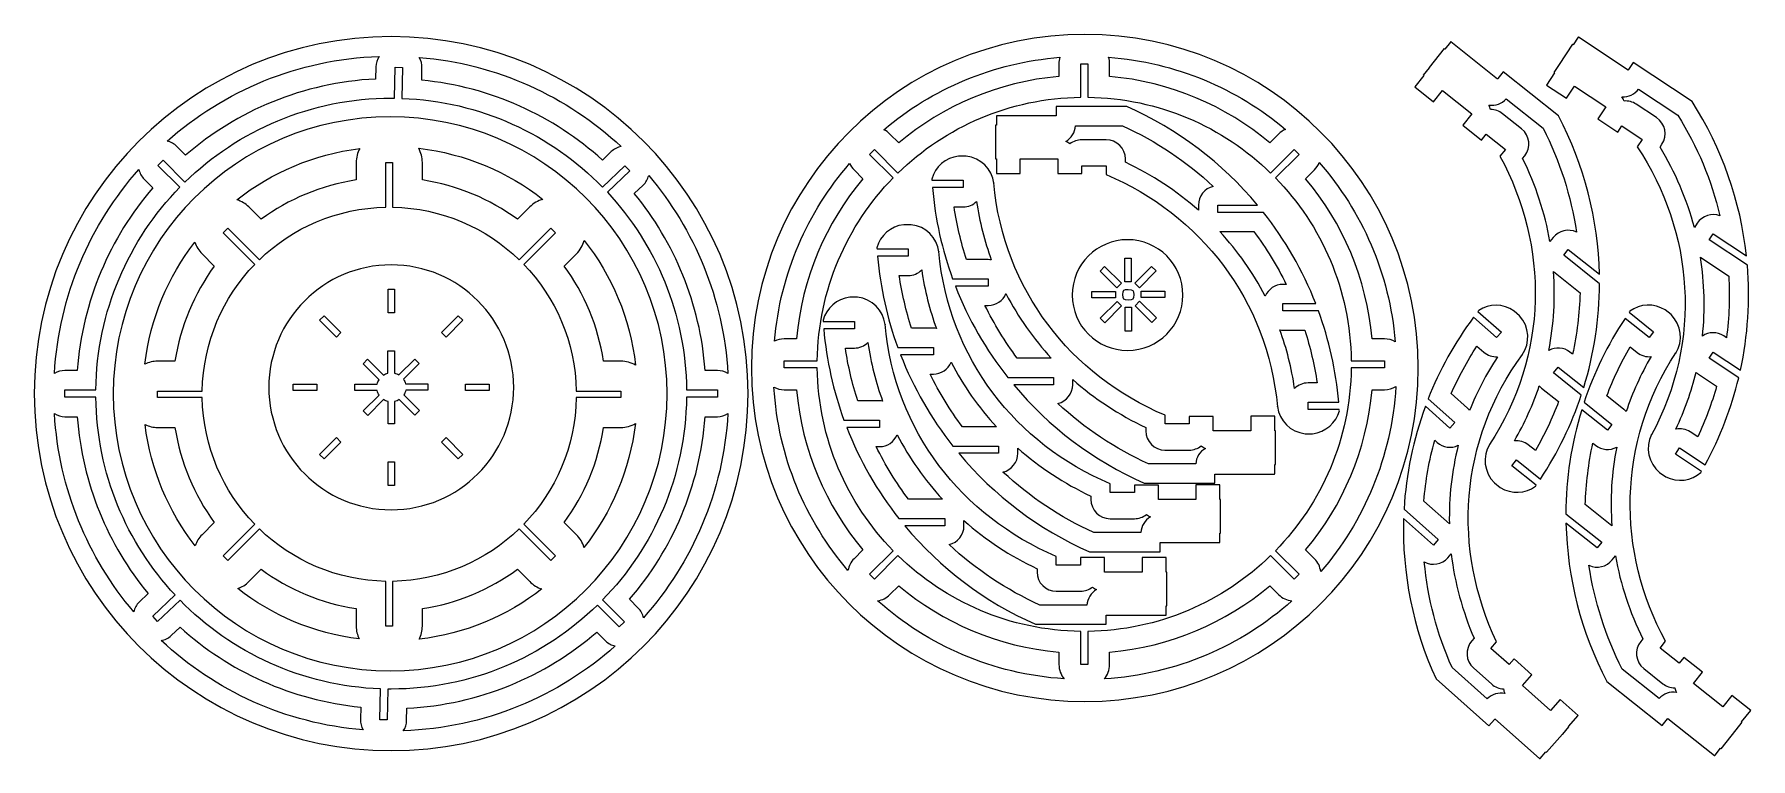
# Model space of a CAD drawing. Extents: x 4 to 1979, y 4 to 838.
import ezdxf

# ---------------------------------------------------------------- set-up
doc = ezdxf.new("R2010")
doc.units = 0
doc.layers.add('Layer_1', color=7, linetype='CONTINUOUS')

msp = doc.modelspace()

# ---------------------------------------------------------------- linework, layer by layer
at = {"layer": 'Layer_1', "color": 7}
for points in [[(414.429416, 835.246268), (414.429416, 835.246268)], [(1212.90352, 837.853733), (1212.90352, 837.853733)], [(1911.913387, 760.524517), (1844.21804, 805.501833), (1838.905429, 797.505824), (1838.926085, 797.4921), (1838.414193, 796.721651), (1781.192752, 834.740023), (1781.165082, 834.698377), (1781.019288, 834.795244), (1780.770259, 834.420431), (1775.084106, 825.862202), (1774.31369, 826.374072), (1758.998429, 803.323077), (1758.83241, 803.073201), (1752.786548, 793.973576), (1753.536174, 793.475519), (1744.280609, 779.544972), (1767.206634, 764.312742), (1776.462198, 778.24329), (1812.527532, 754.281201), (1803.354977, 740.475591), (1826.281001, 725.243362), (1831.05405, 732.427276), (1854.375744, 716.932161), (1848.841774, 708.602985)], [(400.479416, 812.446268), (400.479416, 812.446268)], [(446.629416, 811.371268), (446.629416, 811.371268)], [(1184.25352, 811.403725), (1184.25352, 811.403725)], [(1240.20352, 811.503725), (1240.20352, 811.503725)], [(1758.017019, 744.036614), (1694.401716, 794.620331), (1688.426891, 787.106246), (1688.446303, 787.090811), (1687.870603, 786.366798), (1634.097937, 829.12414), (1634.066818, 829.085005), (1633.929812, 829.193946), (1633.649742, 828.841723), (1627.254812, 820.799304), (1626.53083, 821.374979), (1609.306529, 799.713283), (1609.119816, 799.478467), (1602.32034, 790.927283), (1603.024786, 790.367143), (1592.61552, 777.276199), (1614.159777, 760.14528), (1624.569043, 773.236224), (1658.460694, 746.287273), (1648.144785, 733.313737), (1669.689043, 716.182818), (1675.05705, 722.933753), (1696.973129, 705.507179), (1690.749353, 697.680008)], [(396.654376, 800.471268), (396.329416, 786.421268)], [(418.279416, 764.396309), (419.104376, 799.946308), (419.104376, 799.946268)], [(419.104376, 799.946268), (427.429416, 799.746268), (426.604376, 764.196269)], [(449.554376, 785.096268), (449.879416, 799.221268)], [(1183.05352, 803.753725), (1183.05352, 789.378733)], [(1208.25352, 803.753725), (1216.25352, 803.753725), (1216.25352, 765.503725)], [(1208.25352, 765.503725), (1208.25352, 803.753725), (1208.25352, 803.753725)], [(1850.381611, 774.843458), (1895.546603, 744.835485)], [(1261.264656, 754.651574), (1179.989696, 754.651574), (1179.989696, 745.051574), (1180.014496, 745.051574), (1180.014496, 744.126574), (1111.314496, 744.126574), (1111.314496, 744.076574), (1111.139456, 744.076574), (1111.139456, 743.626574), (1111.139456, 733.351574), (1110.214496, 733.351574), (1110.214496, 705.676574), (1110.214496, 705.376574), (1110.214496, 694.451574), (1111.114496, 694.451574), (1111.114496, 677.726574), (1138.639456, 677.726574), (1138.639456, 694.451574), (1181.939456, 694.451574), (1181.939456, 677.876574), (1209.464416, 677.876574), (1209.464416, 686.501574), (1237.464416, 686.501574), (1237.464416, 676.501574)], [(1697.92966, 763.548169), (1740.372527, 729.799718)], [(413.257176, 742.958646), (413.257176, 742.958646)], [(1202.089696, 732.526574), (1256.314736, 732.526574)], [(1237.464656, 716.576574), (1209.464656, 716.576574)], [(1435.95344, 723.178734), (1425.7784, 713.003694)], [(171.104376, 661.87127), (145.954376, 687.02127), (151.854376, 692.92127), (177.004376, 667.77127)], [(177.729416, 698.79627), (167.729416, 708.79627)], [(378.157176, 706.433646), (378.157176, 706.433646)], [(446.107176, 706.708646), (446.107176, 706.708646)], [(667.754376, 702.92127), (657.529416, 693.17127)], [(992.12856, 672.653702), (965.07856, 699.703694), (970.72856, 705.353694), (997.77856, 678.303702)], [(1076.245222, 697.766086), (1067.620182, 697.766086), (1067.619942, 697.766086)], [(1426.72848, 678.303702), (1453.7784, 705.353694), (1459.42848, 699.703694), (1432.3784, 672.653702)], [(124.029416, 682.37127), (124.029416, 682.37127)], [(374.107176, 690.358646), (374.107176, 670.333646)], [(408.432216, 690.358646), (415.982216, 690.358646), (415.982216, 638.933646)], [(408.432216, 638.933646), (408.432216, 690.358646), (408.432216, 690.358646)], [(657.529416, 662.12127), (683.254376, 686.67127), (689.004376, 680.64627), (663.279416, 656.09627)], [(710.854376, 675.44627), (710.854376, 675.44627)], [(942.15352, 689.278742), (942.15352, 689.278742)], [(947.25352, 681.878742), (957.42856, 671.703702)], [(1482.7784, 690.278734), (1482.7784, 690.278734)], [(130.079416, 671.14627), (140.079416, 661.14627)], [(1036.844982, 669.891086), (1072.819942, 669.891086), (1072.819942, 661.441086), (1037.494982, 661.441086)], [(1108.045222, 666.866086), (1108.045222, 666.441086)], [(264.707176, 625.058646), (250.582216, 639.183646)], [(573.832136, 639.183646), (559.707176, 625.058646)], [(1088.319942, 645.641086), (1088.319942, 645.641086)], [(1343.689696, 641.376574), (1343.689696, 635.351574), (1343.689696, 635.351574)], [(1418.514736, 632.951574), (1365.814736, 632.951574), (1365.814736, 641.376574), (1411.664656, 641.376574)], [(257.332216, 573.208646), (220.957176, 609.583646), (226.307176, 614.908646), (262.657176, 578.558646)], [(561.757176, 578.558646), (598.107176, 614.908646), (603.457176, 609.583646), (567.082216, 573.208646)], [(1013.050036, 618.815462), (1004.424996, 618.815462), (1004.424756, 618.815462)], [(1917.880614, 620.562005), (1914.546397, 615.543676), (1914.546397, 615.543676)], [(188.457176, 598.683646), (188.457176, 598.683646)], [(636.532136, 600.633646), (636.532136, 600.633646)], [(1262.08208, 601.591046), (1262.08208, 601.591046)], [(1368.364656, 610.826574), (1407.539696, 610.826574)], [(1752.032684, 604.074832), (1748.282859, 599.358962), (1748.282859, 599.358962)], [(1975.541339, 572.136723), (1931.64658, 601.300744), (1936.30895, 608.318075), (1974.498157, 582.944868)], [(196.682216, 585.308646), (210.832216, 571.158646)], [(973.649796, 590.940462), (1009.624756, 590.940462), (1009.624756, 582.490462), (974.299796, 582.490462)], [(1044.850036, 587.915462), (1044.850036, 587.490462)], [(1101.719942, 578.616086), (1076.594982, 578.616086)], [(1258.95704, 580.416046), (1266.38208, 580.416046), (1266.38208, 553.166046), (1258.95704, 553.166046), (1258.95704, 580.416046), (1258.95704, 580.416046)], [(1805.355992, 550.91101), (1764.1068, 583.710311), (1769.350332, 590.304703), (1805.237849, 561.768739)], [(1921.526546, 581.461323), (1954.156127, 559.781975)], [(414.482568, 572.571334), (414.482568, 572.571334)], [(1025.124756, 566.690462), (1025.124756, 566.690462)], [(1060.744982, 556.491086), (1101.719942, 556.491086), (1101.719942, 548.066086), (1063.919942, 548.066086)], [(1235.65704, 570.641046), (1254.95704, 551.366046), (1249.70704, 546.116046), (1230.40704, 565.391046), (1235.65704, 570.641046), (1235.65704, 570.641046)], [(1289.78208, 570.866046), (1295.03208, 565.616046), (1275.75704, 546.341046), (1270.50704, 551.591046), (1289.78208, 570.866046), (1289.78208, 570.866046)], [(1752.332561, 564.805682), (1782.995536, 540.424013)], [(410.807608, 544.521334), (418.232568, 544.521334), (418.232568, 517.246294), (410.807608, 517.246294), (410.807608, 544.521334), (410.807608, 544.521334)], [(951.074418, 535.338222), (942.449378, 535.338222), (942.449138, 535.338222)], [(1122.119942, 539.541086), (1122.119942, 539.541086)], [(1220.85704, 541.991046), (1248.13208, 541.991046), (1248.13208, 534.566046), (1220.85704, 534.566046), (1220.85704, 541.991046), (1220.85704, 541.991046)], [(1262.83208, 544.216046), (1262.83208, 544.216046)], [(1277.55704, 542.316046), (1304.83208, 542.316046), (1304.83208, 534.891046), (1277.55704, 534.891046), (1277.55704, 542.316046), (1277.55704, 542.316046)], [(1420.514736, 536.526574), (1420.514736, 536.526574)], [(1444.739696, 550.126574), (1440.914736, 550.126574)], [(337.332624, 514.096294), (356.632624, 494.796294), (351.382624, 489.546286), (332.082624, 508.846294), (337.332624, 514.096294), (337.332624, 514.096294)], [(491.682568, 514.096294), (496.932568, 508.846294), (477.657608, 489.546286), (472.407608, 494.796294), (491.682568, 514.096294), (491.682568, 514.096294)], [(1249.93208, 530.566046), (1255.18208, 525.316046), (1235.88208, 506.016006), (1230.63208, 511.266046), (1249.93208, 530.566046), (1249.93208, 530.566046)], [(1259.28208, 523.741046), (1266.70704, 523.741046), (1266.70704, 496.466086), (1259.28208, 496.466086), (1259.28208, 523.741046), (1259.28208, 523.741046)], [(1275.98208, 530.791046), (1295.25704, 511.491046), (1290.00704, 506.241046), (1270.73208, 525.516046), (1275.98208, 530.791046), (1275.98208, 530.791046)], [(1481.889696, 519.576574), (1440.914736, 519.576574), (1440.914736, 528.001574), (1478.714736, 528.001574)], [(1665.448912, 519.063545), (1692.366644, 495.196551), (1686.760631, 488.873963), (1660.329251, 512.309725)], [(1713.422477, 513.780833), (1706.968918, 519.502974), (1706.969004, 519.503433)], [(1839.514678, 518.0859), (1867.669161, 495.691179), (1862.408969, 489.078109), (1834.763183, 511.068183)], [(1887.70225, 515.37427), (1880.952181, 520.743438), (1880.951992, 520.743582)], [(911.674178, 507.463222), (947.649138, 507.463222), (947.649138, 499.013222), (912.324178, 499.013222)], [(982.874418, 504.438222), (982.874418, 504.013222)], [(1038.524756, 499.665462), (1013.399796, 499.665462)], [(1440.914736, 497.451574), (1466.039696, 497.451574)], [(963.149138, 483.213222), (963.149138, 483.213222)], [(997.549796, 477.540462), (1038.524756, 477.540462), (1038.524756, 469.115462), (1000.724756, 469.115462)], [(1557.82848, 487.378726), (1543.45344, 487.378726)], [(1664.281869, 479.235556), (1672.082191, 472.319288)], [(1746.908665, 474.192757), (1746.908665, 474.192757)], [(1840.477261, 478.252417), (1848.635975, 471.762791)], [(1923.845872, 490.715847), (1923.845872, 490.715847)], [(165.532216, 461.758646), (145.507176, 461.758646)], [(400.407616, 440.471326), (382.082576, 458.771326), (387.332576, 464.021326), (405.607616, 445.771326)], [(410.632568, 473.796286), (418.057608, 473.796286), (418.057608, 448.096286)], [(410.632568, 447.921326), (410.632568, 473.796286), (410.632568, 473.796286)], [(423.257608, 446.046286), (441.457608, 464.246286), (446.707608, 458.996286), (428.657608, 440.946286)], [(678.882216, 461.758646), (658.882216, 461.758646)], [(904.92856, 454.178726), (866.67856, 454.178726), (866.67856, 462.178726), (904.92856, 462.178726)], [(1058.924756, 460.590462), (1058.924756, 460.590462)], [(1174.270022, 465.241086), (1135.094982, 465.241086)], [(1519.5784, 462.178726), (1557.82848, 462.178726), (1557.82848, 454.178726), (1519.5784, 454.178726)], [(1687.876028, 466.768627), (1687.876028, 466.768627)], [(1716.716315, 469.563239), (1716.434329, 469.245209)], [(1784.398596, 422.7273), (1752.326793, 448.229198), (1757.570325, 454.82359), (1787.157032, 431.297716)], [(1864.703844, 467.063934), (1864.703844, 467.063934)], [(1893.353849, 471.395763), (1893.089281, 471.063148)], [(1965.586079, 442.633176), (1931.457313, 465.308595), (1936.119682, 472.325926), (1967.603969, 451.407521)], [(301.657616, 435.371326), (328.932624, 435.371326), (328.932624, 427.946286), (301.657616, 427.946286), (301.657616, 435.371326), (301.657616, 435.371326)], [(398.332576, 427.946286), (372.532616, 427.946286), (372.532616, 435.371326), (398.332576, 435.371326)], [(430.957608, 435.696286), (456.507608, 435.696286), (456.507608, 428.271326), (431.107608, 428.271326)], [(500.082568, 435.371326), (527.357608, 435.371326), (527.357608, 427.946286), (500.082568, 427.946286), (500.082568, 435.371326), (500.082568, 435.371326)], [(789.929336, 451.07127), (775.804376, 451.07127)], [(1124.119942, 443.116086), (1176.819942, 443.116086), (1176.819942, 434.691086), (1130.970022, 434.691086)], [(1198.944982, 434.691086), (1198.944982, 440.716086), (1198.944982, 440.716086)], [(1919.213405, 446.880292), (1940.140427, 432.976216)], [(74.479412, 420.29627), (38.929413, 420.29627), (38.929413, 428.62127), (74.479412, 428.62127)], [(196.932216, 419.883646), (145.507176, 419.883646), (145.507176, 427.433646), (196.932216, 427.433646)], [(405.682576, 417.521326), (387.557616, 399.396366), (382.307616, 404.646286), (400.457616, 422.796286)], [(418.382568, 415.321326), (418.382568, 389.846366), (410.957608, 389.846366), (410.957608, 415.321326)], [(428.932568, 422.871326), (446.932568, 404.871326), (441.682568, 399.621326), (423.732568, 417.571326)], [(627.482216, 427.433646), (678.882216, 427.433646), (678.882216, 419.883646), (627.482216, 419.883646)], [(754.379416, 428.62127), (789.929336, 428.62127), (789.929336, 420.29627), (754.379416, 420.29627)], [(855.02856, 431.853686), (855.02856, 431.853686)], [(866.67856, 428.978726), (881.05344, 428.978726)], [(976.549138, 416.188222), (951.424178, 416.188222)], [(1454.314736, 430.426574), (1454.314736, 430.426574)], [(1570.85344, 432.628726), (1570.85344, 432.628726)], [(1608.098374, 418.357608), (1638.757283, 391.173446), (1633.167882, 384.869594), (1604.88459, 409.947381)], [(1653.435776, 407.728181), (1634.636395, 424.396921)], [(1738.556688, 430.911582), (1758.222425, 415.274369)], [(1833.467262, 406.267688), (1813.804138, 421.908184)], [(26.804373, 401.42127), (26.804373, 401.42127)], [(38.929413, 397.84627), (53.054373, 397.84627)], [(775.804376, 397.84631), (789.929336, 397.84631)], [(802.0544, 401.39631), (802.0544, 401.39631)], [(1281.370022, 321.416086), (1362.644982, 321.416086), (1362.644982, 331.016086), (1362.620182, 331.016086), (1362.620182, 331.941086), (1431.320182, 331.941086), (1431.320182, 331.991086), (1431.495222, 331.991086), (1431.495222, 332.441086), (1431.495222, 342.716086), (1432.420182, 342.716086), (1432.420182, 370.391086), (1432.420182, 370.691086), (1432.420182, 381.616086), (1431.520182, 381.616086), (1431.520182, 398.341086), (1403.995222, 398.341086), (1403.995222, 381.616086), (1360.695222, 381.616086), (1360.695222, 398.191086), (1333.170262, 398.191086), (1333.170262, 389.566086), (1305.170262, 389.566086), (1305.170262, 399.566086)], [(1434.589456, 409.201574), (1434.589456, 409.626574)], [(1505.789696, 406.176574), (1469.814736, 406.176574), (1469.814736, 414.626574), (1505.139696, 414.626574)], [(1787.626699, 414.459591), (1819.694246, 388.952347), (1814.449647, 382.358883), (1784.866868, 405.889714)], [(131.107176, 388.783646), (131.107176, 388.783646)], [(145.507176, 385.558646), (165.532216, 385.558646)], [(695.582216, 389.958646), (695.582216, 389.958646)], [(935.574178, 394.063222), (976.549138, 394.063222), (976.549138, 385.638222), (938.749138, 385.638222)], [(996.949138, 377.113222), (996.949138, 377.113222)], [(1111.074836, 386.290462), (1071.899796, 386.290462)], [(1466.389456, 378.301574), (1475.014496, 378.301574), (1475.014736, 378.301574)], [(1865.107685, 376.875702), (1865.342879, 377.229692)], [(1893.283069, 383.638469), (1893.283069, 383.638469)], [(351.382624, 373.771326), (356.632624, 368.521326), (337.332624, 349.246366), (332.082624, 354.496366), (351.382624, 373.771326), (351.382624, 373.771326)], [(477.657608, 373.771326), (496.932568, 354.496366), (491.682568, 349.246366), (472.407608, 368.521326), (477.657608, 373.771326), (477.657608, 373.771326)], [(1060.924756, 364.165462), (1113.624756, 364.165462), (1113.624756, 355.740462), (1067.774836, 355.740462)], [(1135.749796, 355.740462), (1135.749796, 361.765462), (1135.749796, 361.765462)], [(1642.776084, 364.956815), (1642.776084, 364.956815)], [(1678.680959, 365.773509), (1678.945469, 366.106164)], [(1707.330238, 370.110107), (1707.330238, 370.110107)], [(1825.108038, 362.987869), (1825.108038, 362.987869)], [(1922.737594, 334.954129), (1892.773416, 354.862563), (1897.44962, 361.900717), (1926.872402, 342.351991)], [(410.807608, 346.096366), (418.232568, 346.096366), (418.232568, 318.821406), (410.807608, 318.821406), (410.807608, 346.096366), (410.807608, 346.096366)], [(1340.544982, 343.541086), (1286.319942, 343.541086)], [(1732.527913, 319.092354), (1704.369696, 341.482364), (1709.628787, 348.096323), (1737.278238, 326.110859)], [(1218.174836, 242.465462), (1299.449796, 242.465462), (1299.449796, 252.065462), (1299.424996, 252.065462), (1299.424996, 252.990462), (1368.124996, 252.990462), (1368.124996, 253.040462), (1368.300036, 253.040462), (1368.300036, 253.490462), (1368.300036, 263.765462), (1369.224996, 263.765462), (1369.224996, 291.440462), (1369.224996, 291.740462), (1369.224996, 302.665462), (1368.324996, 302.665462), (1368.324996, 319.390462), (1340.800036, 319.390462), (1340.800036, 302.665462), (1297.500036, 302.665462), (1297.500036, 319.240462), (1269.975076, 319.240462), (1269.975076, 310.615462), (1241.975076, 310.615462), (1241.975076, 320.615462)], [(1684.339894, 321.795942), (1691.090861, 316.42791), (1691.091049, 316.42776)], [(1874.494499, 333.540524), (1881.678447, 328.767453), (1881.678647, 328.76732)], [(1049.099218, 302.813222), (1009.924178, 302.813222)], [(1632.503501, 274.764826), (1603.191356, 300.754861)], [(1819.669026, 272.375817), (1789.010114, 296.762587)], [(998.949138, 280.688222), (1051.649138, 280.688222), (1051.649138, 272.263222), (1005.799218, 272.263222)], [(1073.774178, 272.263222), (1073.774178, 278.288222), (1073.774178, 278.288222)], [(1580.301004, 291.481395), (1619.733002, 256.518449), (1614.143548, 250.214537), (1579.837022, 280.632911)], [(1766.647918, 286.279372), (1807.891646, 253.473204), (1802.646994, 246.879702), (1766.764238, 275.421623)], [(262.657176, 268.783654), (226.307176, 232.433646), (220.957176, 237.758646), (257.307176, 274.108646)], [(567.107176, 274.108646), (603.457176, 237.758646), (598.107176, 232.433646), (561.757176, 268.783654)], [(627.732136, 262.033646), (613.607176, 276.158646)], [(1277.349796, 264.590462), (1223.124756, 264.590462)], [(957.42856, 244.653686), (947.25352, 234.478726)], [(997.77856, 238.053686), (970.72856, 211.003686), (965.07856, 216.653686), (992.12856, 243.703686)], [(1156.199218, 158.988222), (1237.474178, 158.988222), (1237.474178, 168.588222), (1237.449378, 168.588222), (1237.449378, 169.513222), (1306.149378, 169.513222), (1306.149378, 169.563222), (1306.324418, 169.563222), (1306.324418, 170.013222), (1306.324418, 180.288222), (1307.249378, 180.288222), (1307.249378, 207.963222), (1307.249378, 208.263222), (1307.249378, 219.188222), (1306.349378, 219.188222), (1306.349378, 235.913222), (1278.824418, 235.913222), (1278.824418, 219.188222), (1235.524418, 219.188222), (1235.524418, 235.763222), (1207.999458, 235.763222), (1207.999458, 227.138222), (1179.999458, 227.138222), (1179.999458, 237.138222)], [(1432.3784, 243.703686), (1459.42848, 216.653686), (1453.7784, 211.003686), (1426.72848, 238.053686)], [(1477.25344, 234.478726), (1467.0784, 244.653686)], [(1630.698282, 235.536045), (1634.695496, 240.044192), (1634.695496, 240.044192)], [(1819.962369, 233.106696), (1823.712994, 237.821929), (1823.712969, 237.82185)], [(250.582216, 208.158646), (264.707176, 222.283646), (264.707176, 222.283646)], [(559.707176, 222.283646), (559.707176, 222.283646)], [(415.982216, 208.408646), (415.982216, 156.983646), (408.432216, 156.983646), (408.432216, 208.408646)], [(988.55352, 193.178742), (998.72856, 203.353702), (998.72856, 203.353702)], [(1425.7784, 203.353702), (1435.95344, 193.178742)], [(1425.7784, 203.353702), (1425.7784, 203.353702)], [(171.329416, 186.77127), (145.604376, 162.24627), (139.854376, 168.27127), (165.579416, 192.79627)], [(657.754376, 187.02127), (682.904376, 161.87127), (677.004376, 155.99627), (651.879416, 181.12127)], [(698.779416, 177.74631), (688.779416, 187.74631)], [(1215.374178, 181.113222), (1161.149138, 181.113222)], [(374.107176, 177.008646), (374.107176, 156.983646)], [(450.307176, 156.983646), (450.307176, 177.008646)], [(161.104376, 145.99631), (171.329416, 155.74631), (171.329416, 155.74631)], [(651.154376, 150.09627), (651.154376, 150.09631)], [(1216.25352, 150.853702), (1216.25352, 112.603702), (1208.25352, 112.603702), (1208.25352, 150.853702)], [(1617.221198, 96.096194), (1678.033987, 42.175662), (1684.402949, 49.35872), (1684.384392, 49.375173), (1684.998042, 50.067261), (1736.401803, 4.489379), (1736.434709, 4.526491), (1736.56568, 4.410364), (1736.864225, 4.74707), (1743.681031, 12.435217), (1744.373119, 11.821568), (1762.733615, 32.528948), (1762.932645, 32.753418), (1770.180682, 40.927918), (1769.507271, 41.525008), (1780.603169, 54.039213), (1760.008024, 72.300194), (1748.912126, 59.785989), (1716.51354, 88.51266), (1727.509924, 100.914629), (1706.914778, 119.17561), (1701.192691, 112.722111), (1680.242104, 131.29825), (1686.876439, 138.780602)], [(1813.954686, 93.145949), (1877.561545, 42.551595), (1883.537603, 50.064593), (1883.518142, 50.07983), (1884.093925, 50.803652), (1937.859436, 8.037211), (1937.890495, 8.076733), (1938.027438, 7.967485), (1938.30759, 8.319714), (1944.703876, 16.361098), (1945.427771, 15.785335), (1962.655651, 37.444114), (1962.842418, 37.678907), (1969.643343, 46.228996), (1968.939003, 46.789278), (1979.350403, 59.878368), (1957.809003, 77.012826), (1947.397579, 63.923737), (1913.510421, 90.87834), (1923.828475, 103.850072), (1902.287092, 120.984609), (1896.917971, 114.23463), (1875.004807, 131.664831), (1881.229894, 139.491021)], [(1241.45352, 112.603702), (1241.45352, 126.978742)], [(1676.176428, 73.392217), (1635.603342, 109.366926)], [(1874.038784, 73.624332), (1831.601538, 107.379813)], [(410.579416, 84.49623), (409.754376, 48.94619), (401.429416, 49.14619), (402.254376, 84.69623)], [(432.204376, 48.42123), (432.529416, 62.47127)]]:
    msp.add_lwpolyline(points, dxfattribs=at)
for points in [[(414.429416, 835.246268), (187.549016, 835.246268), (3.629413, 651.326678), (3.629413, 424.44627)], [(825.22944, 424.44627), (825.22944, 651.326678), (641.309816, 835.246268), (414.429416, 835.246268)], [(1212.90352, 837.853733), (1000.91824, 837.853733), (829.07856, 665.988982), (829.07856, 454.003686)], [(1596.75344, 454.003686), (1596.75344, 665.988982), (1424.88872, 837.853733), (1212.90352, 837.853733)], [(156.504376, 714.87127), (221.821576, 772.901609), (306.889576, 809.14694), (400.479416, 812.446268)], [(400.479416, 812.446268), (398.089991, 808.900332), (396.762941, 804.745753), (396.654376, 800.471268)], [(446.629416, 811.371268), (536.240136, 804.034484), (617.130296, 766.416645), (679.104376, 708.69627)], [(449.879416, 799.221268), (449.975893, 803.498206), (448.848301, 807.713666), (446.629416, 811.371268)], [(981.50352, 728.12871), (1037.09648, 775.087181), (1107.20984, 805.333597), (1184.25352, 811.403725)], [(1184.25352, 811.403725), (1183.461897, 808.930751), (1183.057122, 806.350311), (1183.05352, 803.753725)], [(1240.20352, 811.503725), (1317.57136, 805.698373), (1388.00248, 775.520629), (1443.85344, 728.50371)], [(1241.45352, 803.753725), (1241.444134, 806.386485), (1241.022354, 809.001522), (1240.20352, 811.503725)], [(1241.45352, 789.378733), (1241.45352, 789.378733), (1241.45352, 803.753725), (1241.45352, 803.753725)], [(396.329416, 786.421268), (313.017016, 782.309764), (236.970776, 749.938782), (177.729416, 698.79627)], [(657.529416, 693.17127), (601.388776, 743.973486), (529.183656, 777.422348), (449.554376, 785.096268)], [(1183.05352, 789.378733), (1113.24472, 783.282325), (1049.49984, 755.576606), (998.72856, 713.003694)], [(1425.7784, 713.003694), (1375.0072, 755.57659), (1311.2624, 783.282325), (1241.45352, 789.378733)], [(1831.209564, 766.090796), (1838.668335, 765.583157), (1845.879299, 768.875196), (1850.381611, 774.843458)], [(177.004376, 667.77127), (238.279336, 727.57123), (322.046776, 764.421269), (414.429416, 764.421269)], [(414.429416, 764.421269), (415.712936, 764.421269), (416.999256, 764.410389), (418.279416, 764.396309)], [(426.604376, 764.196269), (517.014216, 761.015246), (598.445016, 722.544102), (657.529416, 662.12127)], [(997.77856, 678.303702), (1052.27352, 731.410902), (1126.39792, 764.460333), (1208.25352, 765.503725)], [(1216.25352, 765.503725), (1298.10912, 764.460333), (1372.23344, 731.410902), (1426.72848, 678.303702)], [(1411.664656, 641.376574), (1371.234256, 689.874374), (1319.835136, 728.912694), (1261.264656, 754.651574)], [(1678.081341, 756.461508), (1685.469699, 755.319961), (1692.935022, 757.985386), (1697.92966, 763.548169)], [(1679.990375, 751.270438), (1679.573591, 753.073811), (1678.932239, 754.817782), (1678.081341, 756.461508)], [(1693.775244, 746.473821), (1689.854818, 749.585353), (1684.995507, 751.276211), (1679.990375, 751.270438)], [(1833.554117, 761.081335), (1832.985136, 762.84262), (1832.19747, 764.525578), (1831.209564, 766.090796)], [(1847.697664, 757.477141), (1843.52629, 760.243188), (1838.540541, 761.513704), (1833.554117, 761.081335)], [(1871.019358, 741.982026), (1871.019358, 741.982026), (1847.697664, 757.477141), (1847.697664, 757.477141)], [(1974.498157, 582.944868), (1967.661499, 645.713601), (1946.453954, 706.673424), (1911.913387, 760.524517)], [(413.257176, 742.958646), (237.227816, 742.958646), (94.532216, 600.263054), (94.532216, 424.233646)], [(732.007176, 424.233646), (732.007176, 600.263046), (589.286536, 742.958646), (413.257176, 742.958646)], [(1190.964656, 714.626574), (1197.458124, 718.331414), (1201.642459, 725.063938), (1202.089696, 732.526574)], [(1256.314736, 732.526574), (1294.906096, 715.041454), (1330.136336, 691.42555), (1360.764656, 662.901574)], [(1715.691324, 729.047247), (1715.691324, 729.047247), (1693.775244, 746.473821), (1693.775244, 746.473821)], [(1805.237849, 561.768739), (1803.776228, 624.891773), (1787.841834, 687.437396), (1758.017019, 744.036614)], [(1877.203785, 711.309793), (1883.961263, 721.48839), (1881.193116, 735.217267), (1871.019358, 741.982026)], [(1895.546603, 744.835485), (1918.013815, 708.915479), (1934.288733, 669.749068), (1944.014519, 629.041326)], [(167.729416, 708.79627), (164.654331, 711.864689), (160.755027, 713.974995), (156.504376, 714.87127)], [(988.55352, 723.178734), (986.504946, 725.221017), (984.120131, 726.895453), (981.50352, 728.12871)], [(998.72856, 713.003694), (998.72856, 713.003694), (988.55352, 723.178734), (988.55352, 723.178734)], [(1195.689696, 711.751574), (1194.241092, 712.903708), (1192.653687, 713.869581), (1190.964656, 714.626574)], [(1209.464656, 716.576574), (1204.459523, 716.572038), (1199.603705, 714.871175), (1195.689696, 711.751574)], [(1259.589696, 694.451574), (1259.585314, 706.669074), (1249.682156, 716.572214), (1237.464656, 716.576574)], [(1443.85344, 728.50371), (1440.905568, 727.247012), (1438.224356, 725.439747), (1435.95344, 723.178734)], [(1719.238866, 697.959501), (1726.839335, 707.525075), (1725.251457, 721.439936), (1715.691324, 729.047247)], [(1740.372527, 729.799718), (1759.696298, 692.095416), (1772.5736, 651.684331), (1778.794226, 610.295746)], [(1875.087042, 708.123883), (1875.087042, 708.123883), (1877.203785, 711.309793), (1877.203785, 711.309793)], [(236.907176, 647.533646), (276.700296, 678.964102), (325.120056, 699.947406), (378.157176, 706.433646)], [(378.157176, 706.433646), (375.513853, 701.486776), (374.123286, 695.967427), (374.107176, 690.358646)], [(446.107176, 706.708646), (499.775496, 700.576758), (548.802056, 679.610614), (589.057176, 647.983646)], [(450.307176, 690.358646), (450.29032, 696.073333), (448.846646, 701.693347), (446.107176, 706.708646)], [(679.104376, 708.69627), (674.842915, 707.907206), (670.900952, 705.901494), (667.754376, 702.92127)], [(1067.619942, 697.766086), (1052.578662, 696.025222), (1040.367142, 685.32499), (1036.744982, 671.291086)], [(1108.045222, 666.441086), (1106.242502, 682.817366), (1092.994902, 695.846302), (1076.245222, 697.766086)], [(1259.589696, 690.626574), (1259.589696, 690.626574), (1259.589696, 694.451574), (1259.589696, 694.451574)], [(1690.749353, 697.680008), (1746.961907, 594.310562), (1746.617925, 468.997764), (1678.680959, 365.773509)], [(1716.858272, 694.965608), (1716.858272, 694.965608), (1719.238866, 697.959501), (1719.238866, 697.959501)], [(1748.282859, 599.358962), (1742.5499, 632.272218), (1731.876085, 664.426945), (1716.858272, 694.965608)], [(1848.841774, 708.602985), (1913.660558, 610.401055), (1923.99899, 485.514978), (1865.107685, 376.875702)], [(1914.546397, 615.543676), (1906.028907, 647.8485), (1892.653196, 678.976415), (1875.087042, 708.123883)], [(26.804373, 447.52127), (32.064133, 537.521014), (67.882774, 619.179726), (124.029416, 682.37127)], [(124.029416, 682.37127), (124.918677, 678.123467), (127.020133, 674.224485), (130.079416, 671.14627)], [(450.307176, 670.333646), (450.307176, 670.333646), (450.307176, 690.358646), (450.307176, 690.358646)], [(704.504376, 664.39627), (707.644081, 667.388819), (709.84964, 671.226839), (710.854376, 675.44627)], [(710.854376, 675.44627), (763.540056, 613.25851), (796.99008, 534.24711), (802.0544, 447.49627)], [(855.67856, 484.853686), (862.2992, 562.844334), (893.75304, 633.599062), (942.15352, 689.278742)], [(904.92856, 462.178726), (905.97192, 544.034334), (939.02136, 618.158742), (992.12856, 672.653702)], [(942.15352, 689.278742), (943.396522, 686.526491), (945.123972, 684.019995), (947.25352, 681.878742)], [(1237.464416, 676.501574), (1345.797776, 630.577974), (1423.520416, 532.279414), (1434.589456, 409.201574)], [(1343.689696, 635.351574), (1318.717936, 657.545278), (1290.350976, 676.07019), (1259.589696, 690.626574)], [(1432.3784, 672.653702), (1485.4856, 618.158742), (1518.53496, 544.034334), (1519.5784, 462.178726)], [(1467.0784, 671.703702), (1467.0784, 671.703702), (1477.25344, 681.878742), (1477.25344, 681.878742)], [(1477.25344, 681.878742), (1479.640473, 684.279328), (1481.519496, 687.136141), (1482.7784, 690.278734)], [(1482.7784, 690.278734), (1531.8316, 634.275462), (1563.67632, 562.874974), (1570.20344, 484.128726)], [(140.079416, 661.14627), (90.688136, 603.935206), (58.878613, 531.046182), (53.054373, 451.07127)], [(74.479412, 428.62127), (75.569892, 519.353502), (112.205416, 601.519558), (171.104376, 661.87127)], [(374.107176, 670.333646), (333.682856, 664.118214), (296.329736, 648.233214), (264.707176, 625.058646)], [(559.707176, 625.058646), (528.084616, 648.233214), (490.731576, 664.118214), (450.307176, 670.333646)], [(663.279416, 656.09627), (718.940376, 596.32879), (753.323416, 516.485246), (754.379416, 428.62127)], [(694.279416, 654.62127), (694.279416, 654.62127), (704.504376, 664.39627), (704.504376, 664.39627)], [(775.804376, 451.07127), (770.199576, 528.034646), (740.524456, 598.441678), (694.279416, 654.62127)], [(957.42856, 671.703702), (914.85568, 620.932422), (887.14984, 557.187534), (881.05344, 487.378726)], [(1036.744982, 671.291086), (1036.774582, 670.823286), (1036.813782, 670.358462), (1036.844982, 669.891086)], [(1037.494982, 661.441086), (1040.664422, 624.873894), (1048.618742, 589.682102), (1060.744982, 556.491086)], [(1305.170262, 399.566086), (1196.836902, 445.489686), (1119.114262, 543.788246), (1108.045222, 666.866086)], [(1360.764656, 662.901574), (1350.769477, 660.555321), (1343.700017, 651.643433), (1343.689696, 641.376574)], [(1543.45344, 487.378726), (1537.35704, 557.187534), (1509.65144, 620.932422), (1467.0784, 671.703702)], [(250.582216, 639.183646), (246.746577, 643.007012), (242.060521, 645.868325), (236.907176, 647.533646)], [(262.657176, 578.558646), (300.550136, 615.154326), (351.827016, 637.958206), (408.432216, 638.933646)], [(415.982216, 638.933646), (472.587416, 637.958206), (523.864216, 615.154326), (561.757176, 578.558646)], [(589.057176, 647.983646), (583.303998, 646.422428), (578.056714, 643.389523), (573.832136, 639.183646)], [(1076.594982, 578.616086), (1070.309302, 598.212166), (1065.513062, 618.489822), (1062.394982, 639.316086)], [(1062.394982, 639.316086), (1062.394982, 639.316086), (1072.819942, 639.316086), (1072.819942, 639.316086)], [(1072.819942, 639.316086), (1078.615441, 639.313772), (1084.180642, 641.584734), (1088.319942, 645.641086)], [(1088.319942, 645.641086), (1091.738582, 622.241046), (1097.454502, 599.72971), (1105.244982, 578.316086)], [(1478.714736, 528.001574), (1463.841536, 566.07767), (1443.445536, 601.391646), (1418.514736, 632.951574)], [(1944.014519, 629.041326), (1934.390949, 632.618392), (1923.570859, 629.107741), (1917.880614, 620.562005)], [(1004.424756, 618.815462), (989.383476, 617.074598), (977.171956, 606.374366), (973.549796, 592.340462)], [(1044.850036, 587.490462), (1043.047316, 603.866742), (1029.799716, 616.895678), (1013.050036, 618.815462)], [(1778.794226, 610.295746), (1769.510573, 614.680068), (1758.430626, 612.104455), (1752.032684, 604.074832)], [(130.957176, 458.458646), (137.217736, 510.99259), (157.684616, 559.033582), (188.457176, 598.683646)], [(188.457176, 598.683646), (190.1284, 593.649593), (192.943762, 589.071444), (196.682216, 585.308646)], [(627.732136, 585.308646), (631.952969, 589.561197), (634.986892, 594.844705), (636.532136, 600.633646)], [(636.532136, 600.633646), (668.393816, 560.317862), (689.538536, 511.14507), (695.732136, 457.283646)], [(1262.08208, 601.591046), (1226.88832, 601.591046), (1198.35704, 573.059398), (1198.35704, 537.866046)], [(1325.80704, 537.866046), (1325.80704, 573.059398), (1297.27576, 601.591046), (1262.08208, 601.591046)], [(1420.514736, 536.526574), (1406.531376, 563.725694), (1388.844256, 588.557086), (1368.364656, 610.826574)], [(1407.539696, 610.826574), (1421.709216, 591.85475), (1434.183856, 571.54359), (1444.739696, 550.126574)], [(196.932216, 427.433646), (197.907736, 484.045118), (220.729416, 535.31447), (257.332216, 573.208646)], [(567.082216, 573.208646), (603.685016, 535.314478), (626.506696, 484.045118), (627.482216, 427.433646)], [(613.582216, 571.158646), (613.582216, 571.158646), (627.732136, 585.308646), (627.732136, 585.308646)], [(973.549796, 592.340462), (973.579396, 591.872662), (973.618596, 591.407838), (973.649796, 590.940462)], [(974.299796, 582.490462), (977.469236, 545.92327), (985.423556, 510.731478), (997.549796, 477.540462)], [(1241.975076, 320.615462), (1133.641716, 366.539062), (1055.919076, 464.837622), (1044.850036, 587.915462)], [(1105.244982, 578.316086), (1104.079856, 578.509985), (1102.901078, 578.610305), (1101.719942, 578.616086)], [(1923.845872, 490.715847), (1927.250795, 521.108823), (1926.260498, 551.579325), (1921.526546, 581.461323)], [(210.832216, 571.158646), (187.647576, 539.533054), (171.749816, 502.195758), (165.532216, 461.758646)], [(414.482568, 572.571334), (336.654488, 572.571334), (273.582616, 509.499414), (273.582616, 431.671326)], [(555.407608, 431.671326), (555.407608, 509.499414), (492.310648, 572.571334), (414.482568, 572.571334)], [(658.882216, 461.758646), (652.664536, 502.195766), (636.766696, 539.533054), (613.582216, 571.158646)], [(1013.399796, 499.665462), (1007.114116, 519.261542), (1002.317876, 539.539198), (999.199796, 560.365462)], [(999.199796, 560.365462), (999.199796, 560.365462), (1009.624756, 560.365462), (1009.624756, 560.365462)], [(1009.624756, 560.365462), (1015.420254, 560.363148), (1020.985456, 562.63411), (1025.124756, 566.690462)], [(1025.124756, 566.690462), (1028.543396, 543.290422), (1034.259316, 520.779086), (1042.049796, 499.365462)], [(1746.908665, 474.192757), (1752.891773, 504.184904), (1754.502264, 534.628927), (1752.332561, 564.805682)], [(1954.156127, 559.781975), (1955.45922, 536.138639), (1954.609434, 512.317687), (1951.549467, 488.637507)], [(1967.603969, 451.407521), (1976.287014, 491.352556), (1978.841474, 532.053274), (1975.541339, 572.136723)], [(942.449138, 535.338222), (927.407858, 533.597358), (915.196338, 522.897126), (911.574178, 508.863222)], [(982.874418, 504.013222), (981.071698, 520.389502), (967.824098, 533.418438), (951.074418, 535.338222)], [(1063.919942, 548.066086), (1078.793142, 509.98999), (1099.189142, 474.676014), (1124.119942, 443.116086)], [(1101.719942, 525.941086), (1110.63905, 525.949933), (1118.68135, 531.311466), (1122.119942, 539.541086)], [(1122.119942, 539.541086), (1136.103302, 512.341966), (1153.790422, 487.510574), (1174.270022, 465.241086)], [(1198.35704, 537.866046), (1198.35704, 502.672726), (1226.88832, 474.141046), (1262.08208, 474.141046)], [(1256.68208, 538.391046), (1256.68208, 543.839598), (1257.38504, 544.216046), (1262.83208, 544.216046)], [(1262.93208, 532.166046), (1257.48504, 532.166046), (1256.68208, 532.942494), (1256.68208, 538.391046)], [(1262.08208, 474.141046), (1297.27576, 474.141046), (1325.80704, 502.672726), (1325.80704, 537.866046)], [(1262.83208, 544.216046), (1268.27912, 544.216046), (1269.15704, 543.714598), (1269.15704, 538.266046)], [(1269.15704, 538.266046), (1269.15704, 532.817494), (1268.37912, 532.166046), (1262.93208, 532.166046)], [(1440.914736, 550.126574), (1431.995628, 550.117728), (1423.953328, 544.756194), (1420.514736, 536.526574)], [(1782.995536, 540.424013), (1782.278623, 516.75565), (1779.401526, 493.09382), (1774.334291, 469.760637)], [(1787.157032, 431.297716), (1799.213234, 470.357275), (1805.227564, 510.692142), (1805.355992, 550.91101)], [(1135.094982, 465.241086), (1120.925462, 484.21291), (1108.450822, 504.52407), (1097.894982, 525.941086)], [(1097.894982, 525.941086), (1097.894982, 525.941086), (1101.719942, 525.941086), (1101.719942, 525.941086)], [(1505.139696, 414.626574), (1501.970256, 451.193766), (1494.015936, 486.385558), (1481.889696, 519.576574)], [(1666.302895, 520.177418), (1666.014715, 519.807785), (1665.735629, 519.433939), (1665.448912, 519.063545)], [(1706.969004, 519.503433), (1694.55963, 528.179734), (1678.323642, 528.274969), (1666.302895, 520.177418)], [(1716.434329, 469.245209), (1725.950017, 482.694474), (1724.681544, 501.232102), (1713.422477, 513.780833)], [(1840.307931, 519.243811), (1840.039884, 518.859281), (1839.781208, 518.471095), (1839.514678, 518.0859)], [(1880.951992, 520.743582), (1868.096785, 528.744482), (1851.878906, 527.972108), (1840.307931, 519.243811)], [(1893.089281, 471.063148), (1901.872818, 485.001643), (1899.61569, 503.445013), (1887.70225, 515.37427)], [(911.574178, 508.863222), (911.603778, 508.395422), (911.642978, 507.930598), (911.674178, 507.463222)], [(912.324178, 499.013222), (915.493618, 462.44603), (923.447938, 427.254238), (935.574178, 394.063222)], [(1179.999458, 237.138222), (1071.666098, 283.061822), (993.943458, 381.360382), (982.874418, 504.438222)], [(1042.049796, 499.365462), (1040.88467, 499.559361), (1039.705892, 499.659681), (1038.524756, 499.665462)], [(1454.314736, 430.426574), (1450.896096, 453.826614), (1445.180176, 476.33795), (1437.389696, 497.751574)], [(1437.389696, 497.751574), (1438.554822, 497.557676), (1439.7336, 497.457355), (1440.914736, 497.451574)], [(1466.039696, 497.451574), (1472.325376, 477.855494), (1477.121616, 457.577838), (1480.239696, 436.751574)], [(1660.329251, 512.309725), (1638.440832, 482.846145), (1621.045142, 451.237268), (1608.098374, 418.357608)], [(1834.763183, 511.068183), (1814.480247, 480.477198), (1798.798237, 447.98404), (1787.626699, 414.459591)], [(1948.36359, 490.754229), (1940.929813, 495.682667), (1931.264183, 495.667536), (1923.845872, 490.715847)], [(866.67856, 487.378726), (862.868176, 487.379255), (859.107254, 486.515938), (855.67856, 484.853686)], [(881.05344, 487.378726), (881.05344, 487.378726), (866.67856, 487.378726), (866.67856, 487.378726)], [(951.424178, 416.188222), (945.138498, 435.784302), (940.342258, 456.061958), (937.224178, 476.888222)], [(937.224178, 476.888222), (937.224178, 476.888222), (947.649138, 476.888222), (947.649138, 476.888222)], [(947.649138, 476.888222), (953.444636, 476.885908), (959.009837, 479.15687), (963.149138, 483.213222)], [(963.149138, 483.213222), (966.567778, 459.813182), (972.283698, 437.301846), (980.074178, 415.888222)], [(1570.20344, 484.128726), (1566.426616, 486.258324), (1562.164329, 487.377716), (1557.82848, 487.378726)], [(1634.636395, 424.396921), (1642.933924, 443.22953), (1652.798048, 461.583931), (1664.281869, 479.235556)], [(1771.34043, 472.141206), (1764.353785, 477.685335), (1754.722041, 478.494119), (1746.908665, 474.192757)], [(1813.804138, 421.908184), (1821.083602, 441.157248), (1829.952972, 460.012462), (1840.477261, 478.252417)], [(1951.549467, 488.637507), (1951.549467, 488.637507), (1948.36359, 490.754229), (1948.36359, 490.754229)], [(145.507176, 461.758646), (140.473861, 461.738956), (135.506491, 460.612336), (130.957176, 458.458646)], [(695.732136, 457.283646), (690.594343, 460.200882), (684.790423, 461.742287), (678.882216, 461.758646)], [(1000.724756, 469.115462), (1015.597956, 431.039366), (1035.993956, 395.72539), (1060.924756, 364.165462)], [(1038.524756, 446.990462), (1047.443864, 446.999309), (1055.486164, 452.360842), (1058.924756, 460.590462)], [(1058.924756, 460.590462), (1072.908116, 433.391342), (1090.595236, 408.55995), (1111.074836, 386.290462)], [(1686.876439, 138.780602), (1636.284857, 245.014239), (1643.344597, 370.12849), (1716.716315, 469.563239)], [(1687.876028, 466.768627), (1674.909631, 446.991882), (1664.251693, 426.355956), (1655.874305, 405.165081)], [(1672.082191, 472.319288), (1676.417041, 468.472625), (1682.087742, 466.479687), (1687.876028, 466.768627)], [(1774.334291, 469.760637), (1774.334291, 469.760637), (1771.34043, 472.141206), (1771.34043, 472.141206)], [(1881.229894, 139.491021), (1825.034766, 242.870076), (1825.399673, 368.182856), (1893.353849, 471.395763)], [(1864.703844, 467.063934), (1852.812619, 446.622647), (1843.272469, 425.446759), (1836.039266, 403.838574)], [(1848.635975, 471.762791), (1853.170167, 468.153232), (1858.939259, 466.46613), (1864.703844, 467.063934)], [(38.929413, 451.07127), (34.631226, 451.073085), (30.422866, 449.840951), (26.804373, 447.52127)], [(53.054373, 451.07127), (53.054373, 451.07127), (38.929413, 451.07127), (38.929413, 451.07127)], [(398.332576, 435.371326), (398.746016, 437.201006), (399.450096, 438.922526), (400.407616, 440.471326)], [(405.607616, 445.771326), (407.132096, 446.754286), (408.822496, 447.472766), (410.632568, 447.921326)], [(418.057608, 448.096286), (419.926968, 447.713806), (421.671288, 446.994446), (423.257608, 446.046286)], [(428.657608, 440.946286), (429.706648, 439.368446), (430.489928, 437.588686), (430.957608, 435.696286)], [(802.0544, 447.49627), (798.438589, 449.824763), (794.230026, 451.065631), (789.929336, 451.07127)], [(829.07856, 454.003686), (829.07856, 242.018486), (1000.91824, 70.17871), (1212.90352, 70.17871)], [(992.12856, 243.703686), (939.02136, 298.198726), (905.97192, 372.323046), (904.92856, 454.178726)], [(1071.899796, 386.290462), (1057.730276, 405.262286), (1045.255636, 425.573446), (1034.699796, 446.990462)], [(1034.699796, 446.990462), (1034.699796, 446.990462), (1038.524756, 446.990462), (1038.524756, 446.990462)], [(1130.970022, 434.691086), (1171.400422, 386.193286), (1222.799542, 347.154966), (1281.370022, 321.416086)], [(1181.870022, 413.166086), (1191.865201, 415.512339), (1198.934661, 424.424227), (1198.944982, 434.691086)], [(1198.944982, 440.716086), (1223.916742, 418.522382), (1252.283702, 399.99747), (1283.044982, 385.441086)], [(1212.90352, 70.17871), (1424.88872, 70.17871), (1596.75344, 242.018486), (1596.75344, 454.003686)], [(1519.5784, 454.178726), (1518.53496, 372.323046), (1485.4856, 298.198726), (1432.3784, 243.703686)], [(1469.814736, 436.751574), (1464.019238, 436.753888), (1458.454036, 434.482927), (1454.314736, 430.426574)], [(1480.239696, 436.751574), (1480.239696, 436.751574), (1469.814736, 436.751574), (1469.814736, 436.751574)], [(1893.283069, 383.638469), (1903.385135, 405.02064), (1911.08195, 426.933901), (1916.443356, 449.080914)], [(1916.443356, 449.080914), (1917.306507, 448.274635), (1918.232815, 447.538744), (1919.213405, 446.880292)], [(1926.872402, 342.351991), (1944.468693, 374.563409), (1957.318431, 408.277169), (1965.586079, 442.633176)], [(3.629413, 424.44627), (3.629413, 197.565862), (187.549016, 13.646262), (414.429416, 13.646262)], [(165.579416, 192.79627), (109.913176, 252.569406), (75.529252, 332.42247), (74.479412, 420.29627)], [(94.532216, 424.233646), (94.532216, 248.204262), (237.227816, 105.508646), (413.257176, 105.508646)], [(257.307176, 274.108646), (220.711496, 311.99563), (197.907656, 363.278694), (196.932216, 419.883646)], [(273.582616, 431.671326), (273.582616, 353.843406), (336.654488, 290.746366), (414.482568, 290.746366)], [(400.457616, 422.796286), (399.478336, 424.361246), (398.753376, 426.091486), (398.332576, 427.946286)], [(410.957608, 415.321326), (409.056736, 415.752526), (407.277536, 416.505006), (405.682576, 417.521326)], [(413.257176, 105.508646), (589.286536, 105.508646), (732.007176, 248.204262), (732.007176, 424.233646)], [(414.429416, 13.646262), (641.309816, 13.646262), (825.22952, 197.565862), (825.22944, 424.44627)], [(414.482568, 290.746366), (492.310648, 290.746366), (555.407608, 353.843406), (555.407608, 431.671326)], [(423.732568, 417.571326), (422.118968, 416.533726), (420.311848, 415.757246), (418.382568, 415.321326)], [(431.107608, 428.271326), (430.706248, 426.323966), (429.945288, 424.508126), (428.932568, 422.871326)], [(627.482216, 419.883646), (626.506776, 363.278694), (603.702856, 311.99563), (567.107176, 274.108646)], [(754.379416, 420.29627), (753.295336, 329.554158), (716.658776, 247.37851), (657.754376, 187.02127)], [(855.02856, 431.853686), (858.623858, 429.971566), (862.62042, 428.985304), (866.67856, 428.978726)], [(940.25352, 220.928726), (891.15272, 278.340566), (859.90984, 351.464326), (855.02856, 431.853686)], [(881.05344, 428.978726), (887.14984, 359.169846), (914.85568, 295.425046), (957.42856, 244.653686)], [(980.074178, 415.888222), (978.909052, 416.082121), (977.730274, 416.182441), (976.549138, 416.188222)], [(1467.0784, 244.653686), (1509.65144, 295.425046), (1537.35704, 359.169846), (1543.45344, 428.978726)], [(1570.85344, 432.628726), (1566.08984, 351.313766), (1534.34928, 277.397526), (1484.42848, 219.603686)], [(1543.45344, 428.978726), (1543.45344, 428.978726), (1557.82848, 428.978726), (1557.82848, 428.978726)], [(1557.82848, 428.978726), (1562.421588, 428.986008), (1566.925411, 430.24812), (1570.85344, 432.628726)], [(1707.330238, 370.110107), (1719.218071, 390.553404), (1728.754674, 411.730873), (1735.984293, 433.340303)], [(1758.222425, 415.274369), (1750.946172, 396.024115), (1742.079912, 377.167374), (1731.558686, 358.925678)], [(1735.984293, 433.340303), (1736.775578, 432.463387), (1737.635791, 431.651219), (1738.556688, 430.911582)], [(1737.278238, 326.110859), (1757.556065, 356.705214), (1773.232666, 389.201023), (1784.398596, 422.7273)], [(1940.140427, 432.976216), (1934.531469, 413.175819), (1927.304749, 393.631977), (1918.376661, 374.559879)], [(26.804373, 401.42127), (30.420177, 399.092782), (34.628731, 397.851914), (38.929413, 397.84627)], [(118.004376, 173.44627), (65.313654, 235.640006), (31.863733, 314.660622), (26.804373, 401.42127)], [(53.054373, 397.84627), (58.654693, 320.87431), (88.330296, 250.456494), (134.579416, 194.27127)], [(688.779416, 187.74631), (738.174536, 244.962542), (769.984616, 317.86335), (775.804376, 397.84631)], [(802.0544, 401.39631), (796.79992, 311.38671), (760.981256, 229.718702), (704.829416, 166.52131)], [(789.929336, 397.84631), (794.227531, 397.844491), (798.4359, 399.076626), (802.0544, 401.39631)], [(1286.319942, 343.541086), (1247.728582, 361.026206), (1212.498342, 384.64211), (1181.870022, 413.166086)], [(1434.589456, 409.626574), (1436.392176, 393.250294), (1449.639776, 380.221358), (1466.389456, 378.301574)], [(1475.014736, 378.301574), (1490.056016, 380.042438), (1502.267536, 390.74267), (1505.889696, 404.776574)], [(1505.889696, 404.776574), (1505.860096, 405.244374), (1505.820896, 405.709198), (1505.789696, 406.176574)], [(1604.88459, 409.947381), (1590.752242, 371.590077), (1582.58481, 331.635568), (1580.301004, 291.481395)], [(1655.874305, 405.165081), (1655.131155, 406.083146), (1654.315708, 406.94025), (1653.435776, 407.728181)], [(1784.866868, 405.889714), (1772.804102, 366.832104), (1766.783061, 326.498184), (1766.647918, 286.279372)], [(1836.039266, 403.838574), (1835.248121, 404.71561), (1834.388039, 405.527909), (1833.467262, 406.267688)], [(131.107176, 388.783646), (135.61653, 386.677167), (140.530108, 385.57673), (145.507176, 385.558646)], [(188.732216, 249.433646), (158.047736, 288.842502), (137.557896, 336.573174), (131.107176, 388.783646)], [(165.532216, 385.558646), (171.747416, 345.133438), (187.631496, 307.780846), (210.807176, 276.158646)], [(613.607176, 276.158646), (636.782936, 307.780838), (652.666856, 345.13343), (658.882216, 385.558646)], [(695.582216, 389.958646), (689.195816, 336.459134), (668.068616, 287.617486), (636.332136, 247.558646)], [(658.882216, 385.558646), (658.882216, 385.558646), (678.882216, 385.558646), (678.882216, 385.558646)], [(678.882216, 385.558646), (684.732939, 385.577786), (690.481626, 387.09241), (695.582216, 389.958646)], [(938.749138, 385.638222), (953.622338, 347.562126), (974.018338, 312.24815), (998.949138, 280.688222)], [(976.549138, 363.513222), (985.468245, 363.522069), (993.510545, 368.883602), (996.949138, 377.113222)], [(996.949138, 377.113222), (1010.932498, 349.914102), (1028.619618, 325.08271), (1049.099218, 302.813222)], [(1283.044982, 385.441086), (1283.044982, 385.441086), (1283.044982, 381.616086), (1283.044982, 381.616086)], [(1283.044982, 381.616086), (1283.049365, 369.398586), (1292.952522, 359.495446), (1305.170022, 359.491086)], [(1865.342879, 377.229692), (1857.781812, 362.59198), (1861.605798, 344.408768), (1874.494499, 333.540524)], [(1909.693528, 380.32902), (1904.867636, 383.538158), (1898.975539, 384.7264), (1893.283069, 383.638469)], [(1918.376661, 374.559879), (1918.376661, 374.559879), (1909.693528, 380.32902), (1909.693528, 380.32902)], [(1009.924178, 302.813222), (995.754658, 321.785046), (983.280018, 342.096206), (972.724178, 363.513222)], [(972.724178, 363.513222), (972.724178, 363.513222), (976.549138, 363.513222), (976.549138, 363.513222)], [(1067.774836, 355.740462), (1108.205236, 307.242662), (1159.604356, 268.204342), (1218.174836, 242.465462)], [(1118.674836, 334.215462), (1128.670015, 336.561715), (1135.739475, 345.473603), (1135.749796, 355.740462)], [(1135.749796, 361.765462), (1160.721556, 339.571758), (1189.088516, 321.046846), (1219.849796, 306.490462)], [(1305.170022, 359.491086), (1305.170022, 359.491086), (1333.170022, 359.491086), (1333.170022, 359.491086)], [(1333.170022, 359.491086), (1338.175155, 359.495623), (1343.030973, 361.196486), (1346.944982, 364.316086)], [(1351.670022, 361.441086), (1345.176554, 357.736246), (1340.99222, 351.003723), (1340.544982, 343.541086)], [(1346.944982, 364.316086), (1348.393586, 363.163953), (1349.980991, 362.198079), (1351.670022, 361.441086)], [(1603.191356, 300.754861), (1605.175776, 324.350794), (1609.316889, 347.824384), (1615.627419, 370.852466)], [(1615.627419, 370.852466), (1615.627419, 370.852466), (1618.489389, 368.31486), (1618.489389, 368.31486)], [(1618.489389, 368.31486), (1625.168849, 362.404244), (1634.743402, 361.080401), (1642.776084, 364.956815)], [(1642.776084, 364.956815), (1635.194119, 335.328446), (1631.954289, 305.014519), (1632.503501, 274.764826)], [(1678.945469, 366.106164), (1670.164259, 352.166196), (1672.424464, 333.723215), (1684.339894, 321.795942)], [(1723.398892, 365.41394), (1718.864096, 369.022739), (1713.094722, 370.708876), (1707.330238, 370.110107)], [(1731.558686, 358.925678), (1731.558686, 358.925678), (1723.398892, 365.41394), (1723.398892, 365.41394)], [(1789.010114, 296.762587), (1789.730976, 320.430874), (1792.612017, 344.092273), (1797.683136, 367.424521)], [(1797.683136, 367.424521), (1797.683136, 367.424521), (1800.676617, 365.043502), (1800.676617, 365.043502)], [(1800.676617, 365.043502), (1807.662335, 359.498206), (1817.293943, 358.687813), (1825.108038, 362.987869)], [(1825.108038, 362.987869), (1819.119935, 332.996758), (1817.504374, 302.55297), (1819.669026, 272.375817)], [(1223.124756, 264.590462), (1184.533396, 282.075582), (1149.303156, 305.691486), (1118.674836, 334.215462)], [(1691.091049, 316.42776), (1703.947591, 308.429008), (1720.165342, 309.204086), (1731.734856, 317.934312)], [(1731.734856, 317.934312), (1732.002836, 318.318889), (1732.261449, 318.707112), (1732.527913, 319.092354)], [(1881.678647, 328.76732), (1895.170183, 321.893518), (1911.26285, 324.048111), (1922.04613, 333.732705)], [(1922.04613, 333.732705), (1922.280355, 334.138724), (1922.504937, 334.547578), (1922.737594, 334.954129)], [(1219.849796, 306.490462), (1219.849796, 306.490462), (1219.849796, 302.665462), (1219.849796, 302.665462)], [(1219.849796, 302.665462), (1219.854178, 290.447962), (1229.757336, 280.544822), (1241.974836, 280.540462)], [(1073.774178, 278.288222), (1098.745938, 256.094518), (1127.112898, 237.569606), (1157.874178, 223.013222)], [(1241.974836, 280.540462), (1241.974836, 280.540462), (1269.974836, 280.540462), (1269.974836, 280.540462)], [(1269.974836, 280.540462), (1274.979969, 280.544999), (1279.835787, 282.245862), (1283.749796, 285.365462)], [(1288.474836, 282.490462), (1281.981368, 278.785622), (1277.797033, 272.053099), (1277.349796, 264.590462)], [(1283.749796, 285.365462), (1285.1984, 284.213329), (1286.785805, 283.247455), (1288.474836, 282.490462)], [(1579.837022, 280.632911), (1577.913433, 217.522296), (1590.472736, 154.21255), (1617.221198, 96.096194)], [(196.682216, 262.033646), (193.141529, 258.466473), (190.427585, 254.165128), (188.732216, 249.433646)], [(210.807176, 276.158646), (210.807176, 276.158646), (196.682216, 262.033646), (196.682216, 262.033646)], [(408.432216, 208.408646), (351.825256, 209.38387), (300.550456, 232.192022), (262.657176, 268.783654)], [(561.757176, 268.783654), (523.863896, 232.192022), (472.589096, 209.38387), (415.982216, 208.408646)], [(636.332136, 247.558646), (634.711911, 253.022912), (631.756296, 257.997625), (627.732136, 262.033646)], [(1005.799218, 272.263222), (1046.229618, 223.765422), (1097.628738, 184.727102), (1156.199218, 158.988222)], [(1056.699218, 250.738222), (1066.694396, 253.084475), (1073.763856, 261.996363), (1073.774178, 272.263222)], [(1766.764238, 275.421623), (1768.215348, 212.298378), (1784.139303, 149.750104), (1813.954686, 93.145949)], [(1208.25352, 150.853702), (1126.39792, 151.897142), (1052.27352, 184.946582), (997.77856, 238.053686)], [(1161.149138, 181.113222), (1122.557778, 198.598342), (1087.327538, 222.214246), (1056.699218, 250.738222)], [(1426.72848, 238.053686), (1372.23344, 184.946582), (1298.10912, 151.897142), (1216.25352, 150.853702)], [(1634.695496, 240.044192), (1638.656163, 206.870936), (1647.591295, 174.190376), (1660.950766, 142.890701)], [(1823.712969, 237.82185), (1829.440406, 204.907607), (1840.108885, 172.751205), (1855.121594, 142.210085)], [(264.707176, 222.283646), (296.328616, 199.110814), (333.682056, 183.22483), (374.107176, 177.008646)], [(450.307176, 177.008646), (490.732376, 183.22483), (528.085736, 199.110814), (559.707176, 222.283646)], [(559.707176, 222.283646), (559.707176, 222.283646), (573.832136, 208.158646), (573.832136, 208.158646)], [(947.25352, 234.478726), (943.577013, 230.793223), (941.131726, 226.059846), (940.25352, 220.928726)], [(1157.874178, 223.013222), (1157.874178, 223.013222), (1157.874178, 219.188222), (1157.874178, 219.188222)], [(1157.874178, 219.188222), (1157.87856, 206.970722), (1167.781717, 197.067582), (1179.999218, 197.063222)], [(1484.42848, 219.603686), (1483.775021, 225.227063), (1481.247628, 230.466765), (1477.25344, 234.478726)], [(1603.641816, 230.758412), (1612.67713, 225.882831), (1623.879178, 227.86089), (1630.698282, 235.536045)], [(1635.603342, 109.366926), (1618.328141, 148.05271), (1607.635227, 189.095896), (1603.641816, 230.758412)], [(1793.199824, 226.890392), (1802.482704, 222.504507), (1813.563053, 225.078209), (1819.962369, 233.106696)], [(1831.601538, 107.379813), (1812.284061, 145.087437), (1799.413523, 185.50065), (1793.199824, 226.890392)], [(237.857176, 200.158646), (242.637896, 201.852246), (246.983801, 204.584437), (250.582216, 208.158646)], [(377.557176, 142.108646), (325.182616, 148.626318), (277.316696, 169.267126), (237.857176, 200.158646)], [(588.007176, 199.658646), (548.101896, 168.60823), (499.673976, 147.998934), (446.707176, 141.833646)], [(573.832136, 208.158646), (577.794113, 204.212814), (582.660246, 201.294859), (588.007176, 199.658646)], [(998.72856, 203.353702), (1049.49984, 160.780822), (1113.24472, 133.075142), (1183.05352, 126.978742)], [(1207.999218, 197.063222), (1213.00435, 197.067759), (1217.860169, 198.768622), (1221.774178, 201.888222)], [(1226.499218, 199.013222), (1220.00575, 195.308382), (1215.821415, 188.575859), (1215.374178, 181.113222)], [(1221.774178, 201.888222), (1223.222781, 200.736089), (1224.810186, 199.770215), (1226.499218, 199.013222)], [(1241.45352, 126.978742), (1311.2624, 133.075142), (1375.0072, 160.780822), (1425.7784, 203.353702)], [(124.354376, 184.52127), (121.210515, 181.521927), (119.00464, 177.674673), (118.004376, 173.44627)], [(134.579416, 194.27127), (134.579416, 194.27127), (124.354376, 184.52127), (124.354376, 184.52127)], [(402.254376, 84.69623), (311.844616, 87.877334), (230.413816, 126.348438), (171.329416, 186.77127)], [(651.879416, 181.12127), (590.603336, 121.313886), (506.818536, 84.47127), (414.429416, 84.47127)], [(974.35352, 186.103702), (979.72497, 186.872227), (984.70505, 189.353513), (988.55352, 193.178742)], [(1189.10352, 96.25367), (1106.79464, 101.62855), (1032.16672, 134.605302), (974.35352, 186.103702)], [(1179.999218, 197.063222), (1179.999218, 197.063222), (1207.999218, 197.063222), (1207.999218, 197.063222)], [(1451.2784, 185.928742), (1393.16304, 134.236982), (1318.09552, 101.24263), (1235.32856, 96.15367)], [(1435.95344, 193.178742), (1440.071503, 189.065215), (1445.486242, 186.503587), (1451.2784, 185.928742)], [(704.829416, 166.52131), (703.940155, 170.769113), (701.838699, 174.668096), (698.779416, 177.74631)], [(149.729416, 140.22131), (153.999749, 141.005817), (157.95096, 143.011824), (161.104376, 145.99631)], [(382.229416, 37.521302), (292.606216, 44.85915), (211.706856, 82.48731), (149.729416, 140.22131)], [(171.329416, 155.74631), (227.471736, 104.937846), (299.669336, 71.470822), (379.304376, 63.79631)], [(374.107176, 156.983646), (374.125486, 151.829141), (375.304673, 146.744969), (377.557176, 142.108646)], [(432.529416, 62.47127), (515.848936, 66.581982), (591.907736, 98.945854), (651.154376, 150.09627)], [(446.707176, 141.833646), (449.052171, 146.54109), (450.283875, 151.724513), (450.307176, 156.983646)], [(651.154376, 150.09631), (651.154376, 150.09631), (661.129416, 140.12131), (661.129416, 140.12131)], [(661.129416, 140.12131), (664.20448, 137.052905), (668.103753, 134.9426), (672.354376, 134.04631)], [(1658.413159, 140.028731), (1650.310912, 130.884262), (1651.150718, 116.904275), (1660.289401, 108.795503)], [(1660.950766, 142.890701), (1660.950766, 142.890701), (1658.413159, 140.028731), (1658.413159, 140.028731)], [(1852.740525, 139.216564), (1845.138368, 129.652251), (1846.723909, 115.737035), (1856.282835, 108.128106)], [(1855.121594, 142.210085), (1855.121594, 142.210085), (1852.740525, 139.216564), (1852.740525, 139.216564)], [(672.354376, 134.04631), (607.035656, 76.009574), (521.975096, 39.745862), (428.379416, 36.446182)], [(1183.05352, 126.978742), (1183.05352, 126.978742), (1183.05352, 112.603702), (1183.05352, 112.603702)], [(1183.05352, 112.603702), (1183.061392, 106.607592), (1185.206432, 100.810655), (1189.10352, 96.25367)], [(1235.32856, 96.15367), (1239.27512, 100.726103), (1241.448649, 106.563632), (1241.45352, 112.603702)], [(1660.289401, 108.795503), (1660.289401, 108.795503), (1681.239987, 90.219365), (1681.239987, 90.219365)], [(1856.282835, 108.128106), (1856.282835, 108.128106), (1878.196002, 90.697825), (1878.196002, 90.697825)], [(414.429416, 84.47127), (413.145896, 84.47127), (411.859576, 84.48215), (410.579416, 84.49623)], [(1696.376035, 79.404904), (1689.059478, 80.940796), (1681.46203, 78.679313), (1676.176428, 73.392217)], [(1681.239987, 90.219365), (1684.988025, 86.902192), (1689.749739, 84.953335), (1694.747991, 84.69086)], [(1694.747991, 84.69086), (1695.067513, 82.867732), (1695.614463, 81.091883), (1696.376035, 79.404904)], [(1893.88827, 80.70763), (1886.500116, 81.850417), (1879.034358, 79.186258), (1874.038784, 73.624332)], [(1878.196002, 90.697825), (1882.115953, 87.585698), (1886.975006, 85.894101), (1891.980136, 85.899112)], [(1891.980136, 85.899112), (1892.396602, 84.095639), (1893.037651, 82.351529), (1893.88827, 80.70763)], [(379.304376, 63.79631), (379.304376, 63.79631), (378.979416, 49.67131), (378.979416, 49.67131)], [(378.979416, 49.67131), (378.882937, 45.39437), (380.010529, 41.178907), (382.229416, 37.521302)], [(428.379416, 36.446182), (430.768821, 39.992141), (432.095844, 44.146736), (432.204376, 48.42123)]]:
    msp.add_open_spline(points, degree=3, dxfattribs=at)

doc.saveas('drawing.dxf')
